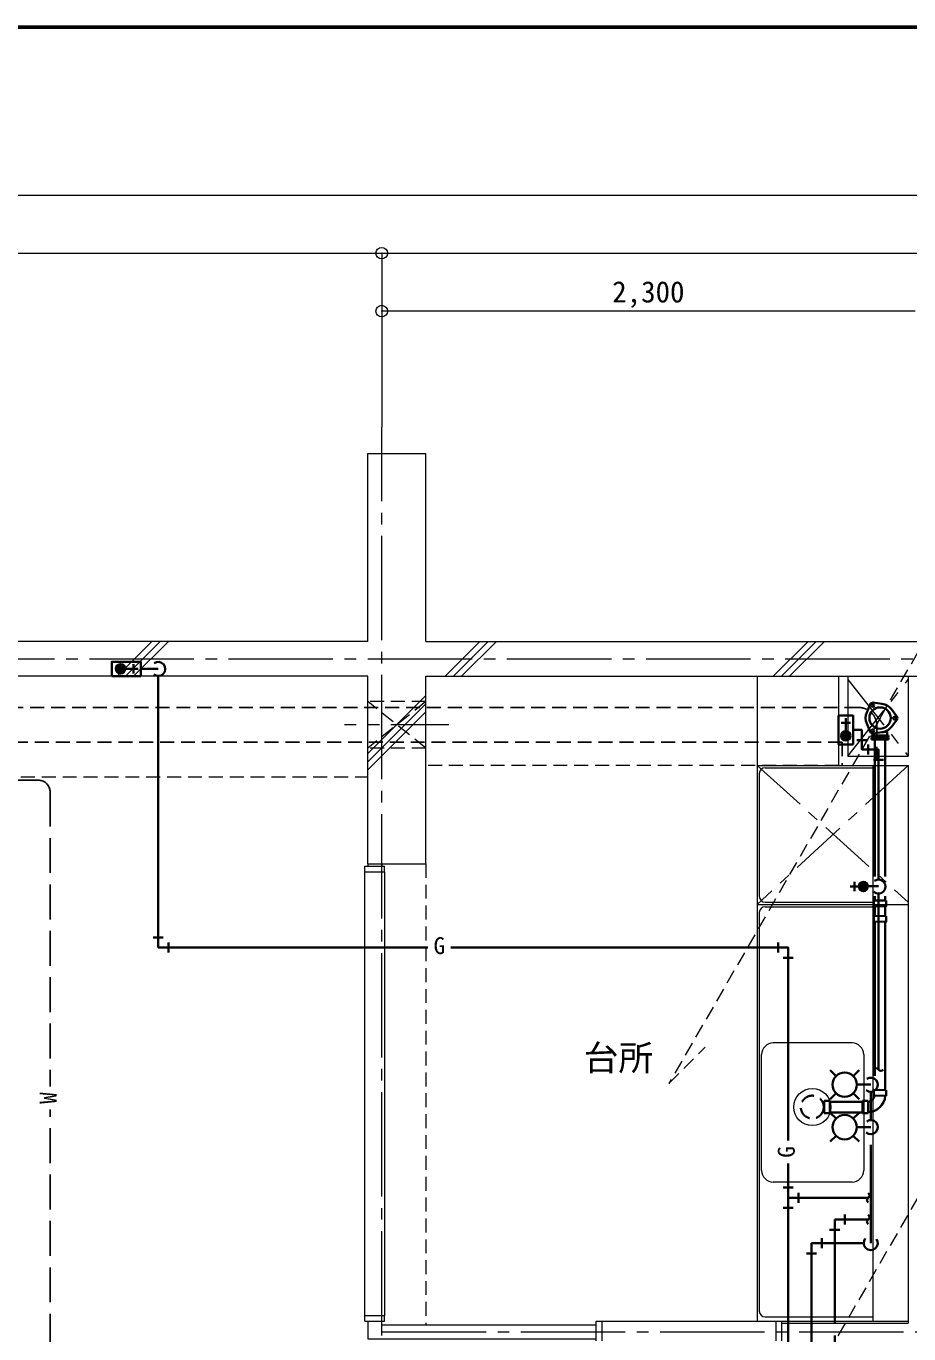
# Model space of a CAD drawing. Units: millimetres at full size, sheet at 1:50; details may follow other scales. Extents: x -9674 to 9699, y -6794 to 6791.
# Drawn here: x -4750 to -945, y 1149 to 6791 of the extents above; entities that cross this region are included whole.
import ezdxf
from ezdxf.enums import TextEntityAlignment as Align

# ---------------------------------------------------------------- set-up
doc = ezdxf.new("R2010")
doc.units = ezdxf.units.MM
doc.header["$LTSCALE"] = 50
doc.header["$PDMODE"] = 32
doc.header["$PDSIZE"] = 50
for name, pattern in [('CHAIN1', [8, 5, -1, 1, -1]), ('CHAIN2', [12, 9, -1, 1, -1]), ('DASHED1', [1.8, 1.2, -0.6]), ('DASHED3', [4, 3, -1])]:
    doc.linetypes.add(name, pattern=pattern)
for name, color, linetype, lineweight in [('0-0_図面枠', 7, 'Continuous', 9), ('1-0_芯', 134, 'CHAIN2', 9), ('1-1_躯体', 134, 'Continuous', 9), ('1-2_間仕切', 134, 'Continuous', 9), ('1-3_建具', 134, 'Continuous', 9), ('1-5_設備', 134, 'Continuous', 9), ('1-7_その他', 134, 'DASHED1', 9), ('1-8_ハッチ', 134, 'Continuous', 9), ('1-B_寸法', 134, 'Continuous', 9), ('1-C_梁', 134, 'DASHED1', 9), ('2-0_芯', 3, 'Continuous', 35), ('2-2', 5, 'DASHED3', 25), ('2-3_建具', 4, 'Continuous', 35), ('2-9_金物', 1, 'CHAIN2', 35), ('2-A_文字', 6, 'Continuous', 35), ('2-C', 2, 'DASHED1', 25)]:
    doc.layers.add(name, color=color, linetype=linetype, lineweight=lineweight)
doc.layers.add('1-A_文字', color=134, linetype='Continuous')
doc.styles.add('ＭＳ ゴシック', font='')
doc.styles.get('ＭＳ ゴシック').set_extended_font_data('MS Gothic')

msp = doc.modelspace()

# ---------------------------------------------------------------- linework, layer by layer
at = {"layer": '0-0_図面枠'}
for p, q in [((9697.16, 6789.66), (-9672.16, 6789.66)), ((9695.4, 6787.9), (-9670.4, 6787.9)), ((-9668.64, 6786.14), (9693.64, 6786.14)), ((9691.87, 6784.38), (-9666.87, 6784.38)), ((9690.11, 6782.61), (-9665.11, 6782.61)), ((9688.35, 6780.85), (-9663.35, 6780.85))]:
    msp.add_line(p, q, dxfattribs=at)
msp.add_lwpolyline([(9698.92, -6793.93), (9698.92, 6791.43), (-9673.92, 6791.43)], dxfattribs=at)
at = {"layer": '1-0_芯'}
for p, q in [((-3217.48, -3658.14), (-3217.48, 5061.86)), ((-8677.48, 4061.86), (8332.52, 4061.86)), ((-3217.48, 1157.86), (2032.52, 1157.86))]:
    msp.add_line(p, q, dxfattribs=at)
at = {"layer": '1-1_躯体'}
for p, q in [((-3277.48, 4946.86), (-3027.48, 4946.86)), ((-3277.48, 4136.86), (-3277.48, 4946.86)), ((-3027.48, 4136.86), (-3027.48, 4946.86)), ((-3277.48, 4136.86), (-6877.48, 4136.86)), ((-3027.48, 4136.86), (1672.52, 4136.86)), ((-3277.48, 3986.86), (-6877.48, 3986.86)), ((-3277.48, 3176.86), (-3277.48, 3986.86)), ((-3027.48, 3986.86), (1672.52, 3986.86)), ((-3027.48, 3176.86), (-3027.48, 3986.86)), ((-3277.48, 3176.86), (-3027.48, 3176.86))]:
    msp.add_line(p, q, dxfattribs=at)
at = {"layer": '1-2_間仕切'}
for p, q in [((-1247.48, 3986.86), (-1247.48, 3601.86)), ((-1207.48, 3986.86), (-1207.48, 3641.86)), ((-947.48, 3986.86), (-947.48, 3641.86)), ((-1207.48, 3641.86), (-947.48, 3641.86)), ((-1247.48, 3601.86), (-947.48, 3601.86)), ((-947.48, 3601.86), (-947.48, 1194.86)), ((-3277.48, 3176.86), (-3277.48, 3166.86)), ((-3214.98, 3166.86), (-3214.98, 3176.86)), ((-3217.48, 1187.86), (-2292.48, 1187.86)), ((-1492.48, 1194.86), (-947.48, 1194.86))]:
    msp.add_line(p, q, dxfattribs=at)
msp.add_lwpolyline([(-3277.48, 1203.86), (-3277.48, 1127.86), (-2292.48, 1127.86)], dxfattribs=at)
at = {"layer": '1-3_建具'}
for p, q in [((-3204.98, 3141.86), (-3204.98, 3166.86)), ((-3289.98, 1203.86), (-3289.98, 1228.86)), ((-3289.98, 1228.86), (-3204.98, 1228.86)), ((-3289.98, 1203.86), (-3204.98, 1203.86)), ((-3204.98, 1203.86), (-3204.98, 1228.86)), ((-2292.48, 1203.86), (-2267.48, 1203.86)), ((-2292.48, 1118.86), (-2292.48, 1203.86)), ((-2267.48, 1118.86), (-2267.48, 1203.86)), ((-2267.48, 1203.86), (-1517.48, 1203.86)), ((-1492.48, 1118.86), (-1492.48, 1203.86))]:
    msp.add_line(p, q, dxfattribs=at)
for points in [[(-3289.98, 3141.86), (-3289.98, 3166.86), (-3204.98, 3166.86)], [(-3289.98, 1228.86), (-3289.98, 3141.86), (-3204.98, 3141.86), (-3204.98, 1228.86)], [(-1517.48, 1118.86), (-1517.48, 1203.86), (-1492.48, 1203.86)]]:
    msp.add_lwpolyline(points, dxfattribs=at)
at = {"layer": '1-5_設備'}
for p, q in [((-1599.48, 3986.86), (-1599.48, 1211.86)), ((-1599.48, 3601.86), (-947.48, 3601.86)), ((-1589.48, 3566.86), (-1589.48, 3036.86)), ((-1564.48, 3591.86), (-1099.48, 3591.86)), ((-1099.48, 3601.86), (-1099.48, 1203.86)), ((-1599.48, 3001.86), (-947.48, 3001.86)), ((-1564.48, 3011.86), (-1099.48, 3011.86)), ((-1564.48, 2991.86), (-1099.48, 2991.86)), ((-1589.48, 2966.86), (-1589.48, 1246.86)), ((-1189.48, 2404.26), (-1529.48, 2404.26)), ((-1579.48, 1854.26), (-1579.48, 2354.26)), ((-1139.48, 2354.26), (-1139.48, 1854.26)), ((-1599.48, 1899.36), (-1599.48, 1203.86)), ((-1189.48, 1804.26), (-1529.48, 1804.26)), ((-1564.48, 1221.86), (-1099.48, 1221.86)), ((-1492.48, 1203.86), (-947.48, 1203.86))]:
    msp.add_line(p, q, dxfattribs=at)
at = {"layer": '1-5_設備', "linetype": 'CHAIN1'}
for p, q in [((-1599.48, 3601.86), (-947.48, 3011.86)), ((-947.48, 3601.86), (-1599.48, 3001.86))]:
    msp.add_line(p, q, dxfattribs=at)
at = {"layer": '1-5_設備'}
msp.add_circle((-1361.11, 2127.63), 80, dxfattribs=at)
for centre, radius, start, end in [((-1564.48, 3566.86), 25, 90, 180), ((-1564.48, 3036.86), 25, 180, 270), ((-1564.48, 2966.86), 25, 90, 180), ((-1529.48, 2354.26), 50, 90, 180), ((-1189.48, 2354.26), 50, 0, 90), ((-1529.48, 1854.26), 50, 180, 270), ((-1189.48, 1854.26), 50, 270, 0), ((-1564.48, 1246.86), 25, 180, 270)]:
    msp.add_arc(centre, radius, start, end, dxfattribs=at)
at = {"layer": '1-7_その他', "linetype": 'CHAIN1'}
for p, q in [((-1207.48, 3641.86), (-947.48, 3971.86)), ((-1207.48, 3971.86), (-947.48, 3641.86)), ((-2927.48, 3776.86), (-3377.48, 3776.86))]:
    msp.add_line(p, q, dxfattribs=at)
at = {"layer": '1-7_その他'}
for p, q in [((-3027.48, 3876.86), (-3277.48, 3876.86)), ((-3027.48, 3676.86), (-3277.48, 3876.86)), ((-3027.48, 3876.86), (-3277.48, 3676.86)), ((-3027.48, 3676.86), (-3277.48, 3676.86))]:
    msp.add_line(p, q, dxfattribs=at)
at = {"layer": '1-8_ハッチ'}
for p, q in [((-4357.91, 3986.86), (-4207.91, 4136.86)), ((-4322.56, 3986.86), (-4172.56, 4136.86)), ((-4287.2, 3986.86), (-4137.2, 4136.86)), ((-2943.7, 3986.86), (-2793.7, 4136.86)), ((-2908.35, 3986.86), (-2758.35, 4136.86)), ((-2872.99, 3986.86), (-2722.99, 4136.86)), ((-1529.49, 3986.86), (-1379.49, 4136.86)), ((-1494.13, 3986.86), (-1344.13, 4136.86)), ((-1458.78, 3986.86), (-1308.78, 4136.86)), ((-3277.48, 3653.08), (-3027.48, 3903.08)), ((-3277.48, 3617.72), (-3027.48, 3867.72)), ((-3277.48, 3582.37), (-3027.48, 3832.37))]:
    msp.add_line(p, q, dxfattribs=at)
at = {"layer": '1-B_寸法'}
for p, q in [((-6937.48, 6061.86), (6562.52, 6061.86)), ((-6937.48, 5811.86), (-3217.48, 5811.86)), ((-3217.48, 5811.86), (-3217.48, 5061.86)), ((-3217.48, 5811.86), (1732.52, 5811.86)), ((-917.48, 5561.86), (-3217.48, 5561.86))]:
    msp.add_line(p, q, dxfattribs=at)
for p in [(-3217.48, 5811.86), (-3217.48, 5561.86)]:
    msp.add_point(p, dxfattribs=at)
at = {"layer": '1-C_梁'}
for p, q in [((-1247.48, 3601.86), (-3027.48, 3601.86)), ((-6842.48, 3551.86), (-3277.48, 3551.86)), ((-3027.48, 3176.86), (-3027.48, 1187.86))]:
    msp.add_line(p, q, dxfattribs=at)
at = {"layer": '2-0_芯'}
for p, q in [((-1111.68, 3865.21), (-1126.36, 3829.81)), ((-1099.03, 3872.52), (-1061.03, 3867.53)), ((-996.57, 3813.36), (-1019.88, 3843.78)), ((-1111.68, 3746.9), (-1126.36, 3782.3)), ((-996.57, 3798.76), (-1019.88, 3768.34)), ((-1105.76, 3731.06), (-1069.26, 3731.06)), ((-1105.76, 3731.06), (-1105.76, 3724.06)), ((-1105.76, 3724.06), (-1069.26, 3724.06)), ((-1099.76, 3738.68), (-1099.76, 3731.06)), ((-1061.03, 3744.58), (-1099.03, 3739.6)), ((-1069.26, 3731.06), (-1032.76, 3731.06)), ((-1032.76, 3724.06), (-1069.26, 3724.06)), ((-1038.76, 3746.3), (-1052.57, 3746.3)), ((-1043.76, 3746.3), (-1043.76, 3749.44)), ((-1038.76, 3746.3), (-1038.76, 3731.06)), ((-1032.76, 3731.06), (-1032.76, 3724.06)), ((-1069.26, 3721.06), (-1105.76, 3721.06)), ((-1105.76, 3721.06), (-1105.76, 3714.16)), ((-1069.26, 3714.16), (-1105.76, 3714.16)), ((-1092, 3122.39), (-1092, 3714.16)), ((-1069.26, 3721.06), (-1032.76, 3721.06)), ((-1069.26, 3714.16), (-1032.76, 3714.16)), ((-1047.08, 3122.37), (-1046.77, 3714.16)), ((-1032.76, 3721.06), (-1032.76, 3714.16)), ((-1096.24, 2994.97), (-1095.74, 3019.47)), ((-1096.24, 2994.97), (-1095.74, 3019.47)), ((-1096.24, 2994.97), (-1042.95, 2993.89)), ((-1095.74, 3019.47), (-1042.45, 3018.38)), ((-1095.74, 3019.47), (-1042.45, 3018.38)), ((-1092, 3019.39), (-1092, 3036.89)), ((-1092, 2952.18), (-1092, 2994.89)), ((-1047.17, 2951.27), (-1047.15, 2993.97)), ((-1047.14, 3018.48), (-1047.13, 3036.87)), ((-1042.95, 2993.89), (-1042.45, 3018.38)), ((-1096.24, 2927.76), (-1095.74, 2952.26)), ((-1096.24, 2927.76), (-1095.74, 2952.26)), ((-1095.74, 2952.26), (-1042.45, 2951.17)), ((-1095.74, 2952.26), (-1042.45, 2951.17)), ((-1042.95, 2926.68), (-1042.45, 2951.17)), ((-1096.24, 2927.76), (-1042.95, 2926.68)), ((-1092, 2262.94), (-1092, 2927.68)), ((-1047.57, 2201.18), (-1047.19, 2926.76)), ((-1096.24, 2177.66), (-1095.74, 2202.16)), ((-1095.74, 2202.16), (-1042.45, 2201.07)), ((-1073.14, 2201.7), (-1042.45, 2201.07)), ((-1042.95, 2176.58), (-1042.45, 2201.07)), ((-1310.6, 2150.33), (-1317.26, 2150.33)), ((-1310.6, 2154.28), (-1310.6, 2100.98)), ((-1310.6, 2154.28), (-1286.1, 2154.28)), ((-1286.1, 2154.28), (-1286.1, 2100.98)), ((-1286.1, 2154.28), (-1286.1, 2100.98)), ((-1147.75, 2150.54), (-1286.1, 2150.54)), ((-1144.6, 2100.98), (-1144.6, 2154.28)), ((-1120.1, 2154.28), (-1144.6, 2154.28)), ((-1144.6, 2100.98), (-1144.6, 2154.28)), ((-1120.1, 2154.28), (-1144.6, 2154.28)), ((-1120.1, 2100.98), (-1120.1, 2154.28)), ((-1120.1, 2100.98), (-1120.1, 2154.28)), ((-1096.24, 2177.66), (-1096.04, 2187.21)), ((-1096.24, 2177.66), (-1042.95, 2176.58)), ((-1310.6, 2104.93), (-1317.26, 2104.93)), ((-1310.6, 2100.98), (-1286.1, 2100.98)), ((-1147.75, 2104.72), (-1286.1, 2104.72)), ((-1120.1, 2100.98), (-1144.6, 2100.98)), ((-1120.1, 2100.98), (-1144.6, 2100.98))]:
    msp.add_line(p, q, dxfattribs=at)
for points in [[(-1096.24, 2994.97), (-1042.95, 2993.89), (-1042.45, 3018.38)], [(-1096.24, 2927.76), (-1042.95, 2926.68), (-1042.45, 2951.17)], [(-1096.24, 2177.66), (-1042.95, 2176.58), (-1042.45, 2201.07)]]:
    msp.add_lwpolyline(points, dxfattribs=at)
for centre, radius in [((-1069.09, 3806.06), 46), ((-1100.59, 3860.62), 6), ((-1006.09, 3806.06), 6), ((-1100.59, 3751.5), 6)]:
    msp.add_circle(centre, radius, dxfattribs=at)
at = {"layer": '2-0_芯', "linetype": 'DASHED1'}
msp.add_circle((-1361.11, 2127.63), 49.37, dxfattribs=at)
at = {"layer": '2-0_芯'}
for centre, radius, start, end in [((-1100.59, 3860.62), 12, 82.528, 157.472), ((-1069.09, 3806.06), 62, 37.472, 82.528), ((-1069.09, 3806.06), 62, 157.472, 202.528), ((-1006.09, 3806.06), 12, 322.528, 37.472), ((-1100.59, 3751.5), 12, 202.528, 277.472), ((-1069.09, 3806.06), 62, 277.472, 322.528), ((-1122.6, 2998.01), 30.37, 354.10651, 354.111), ((-1122.6, 2930.8), 30.37, 354.10651, 354.111), ((-1122.6, 2180.7), 30.37, 274.722, 354.10651), ((-1122.6, 2180.7), 75.77, 271.891, 356.9407), ((-1122.6, 2180.7), 30.37, 354.10651, 354.111)]:
    msp.add_arc(centre, radius, start, end, dxfattribs=at)
at = {"layer": '2-2'}
for p, q in [((-4696.94, 3537.55), (-6842.48, 3537.55)), ((-4646.94, 3487.55), (-4646.94, 2216.47)), ((-4646.94, 686.06), (-4646.94, 2116.47))]:
    msp.add_line(p, q, dxfattribs=at)
msp.add_arc((-4696.94, 3487.55), 50, 0, 90, dxfattribs=at)
at = {"layer": '2-2', "linetype": 'Continuous'}
msp.add_arc((-4696.94, 3487.55), 50, 0, 90, dxfattribs=at)
at = {"layer": '2-3_建具'}
for p, q in [((-4363.23, 4023.22), (-4338.79, 3998.77)), ((-4363.08, 4012.46), (-4349.54, 3998.92)), ((-4359.73, 4030.32), (-4331.68, 4002.27)), ((-4354.11, 4035.3), (-4326.7, 4007.9)), ((-4346.17, 4037.98), (-4324.03, 4015.83)), ((-4330.88, 4033.29), (-4328.71, 4031.12)), ((-4267.51, 4018.11), (-4323.9, 4018.11)), ((-4287.51, 4038.11), (-4287.51, 3998.11)), ((-4256.26, 4018.11), (-4180.6, 4018.11)), ((-4180.6, 3986.86), (-4180.6, 2815.59)), ((-1236.23, 3785.83), (-1196.23, 3785.83)), ((-1216.23, 3805.83), (-1216.23, 3749.45)), ((-1236.1, 3727.17), (-1213.95, 3749.32)), ((-1233.43, 3719.24), (-1206.02, 3746.64)), ((-1231.42, 3742.46), (-1229.25, 3744.63)), ((-1228.45, 3713.61), (-1200.4, 3741.66)), ((-1221.34, 3710.11), (-1196.89, 3734.56)), ((-1210.59, 3710.26), (-1197.04, 3723.8)), ((-1169.52, 3710.29), (-1126.32, 3710.29)), ((-1120.34, 3648.85), (-1120.34, 3692.05)), ((-1097.65, 3626.15), (-1054.45, 3626.15)), ((-1197.44, 3079), (-1161.06, 3079)), ((-1179.25, 3059), (-1179.25, 3099)), ((-1138.78, 3059.13), (-1160.93, 3081.27)), ((-1130.85, 3061.8), (-1158.25, 3089.21)), ((-1154.07, 3063.81), (-1156.24, 3065.98)), ((-1125.22, 3066.78), (-1153.27, 3094.83)), ((-1121.72, 3073.89), (-1146.17, 3098.33)), ((-1121.87, 3084.64), (-1135.41, 3098.18)), ((-1121.18, 3081.27), (-1076.05, 3081.27)), ((-1076.05, 3048.66), (-1076.05, 2289.34)), ((-4159, 2859.88), (-4202.2, 2859.88)), ((-4136.31, 2837.19), (-4136.31, 2793.99)), ((-1508.96, 2793.99), (-1508.96, 2837.19)), ((-4180.6, 2815.59), (-3018.91, 2815.59)), ((-1486.27, 2771.29), (-1443.07, 2771.29)), ((-1464.67, 1883.74), (-1464.67, 826.36)), ((-1486.27, 1780.73), (-1443.07, 1780.73)), ((-1420.37, 1758.04), (-1420.37, 1714.84)), ((-1464.67, 1736.44), (-1119.7, 1736.44)), ((-1486.27, 1692.14), (-1443.07, 1692.14))]:
    msp.add_line(p, q, dxfattribs=at)
for points in [[(-4381.26, 3986.86), (-4381.26, 4049.36), (-4256.26, 4049.36), (-4256.26, 3986.86)], [(-1184.98, 3692.09), (-1247.48, 3692.09), (-1247.48, 3817.09), (-1184.98, 3817.09)]]:
    msp.add_lwpolyline(points, close=True, dxfattribs=at)
for points in [[(-1184.98, 3754.59), (-1147.92, 3754.59), (-1147.92, 3670.45), (-1076.05, 3670.45), (-1076.05, 3109.34)], [(-2918.91, 2815.59), (-1464.67, 2815.59), (-1464.67, 1983.74)]]:
    msp.add_lwpolyline(points, dxfattribs=at)
for centre in [(-4343.9, 4018.11), (-1216.23, 3729.45), (-1141.06, 3079)]:
    msp.add_circle(centre, 20, dxfattribs=at)
for centre, radius, start, end in [((-4180.6, 4018.11), 30.34, 230.49, 124.849), ((-1076.05, 3079), 30.34, 230.49, 124.849), ((-1086.05, 2283.27), 11.7, 31.23674, 148.76326), ((-1066.05, 2295.4), 11.7, 211.23674, 328.76326), ((-1125.76, 1746.44), 11.7, 301.23674, 58.76326), ((-1113.63, 1726.44), 11.7, 121.23674, 238.76326)]:
    msp.add_arc(centre, radius, start, end, dxfattribs=at)
at = {"layer": '2-9_金物', "linetype": 'Continuous'}
for p, q in [((-1258.84, 2261.46), (-1284.06, 2286.68)), ((-1184.52, 2261.46), (-1159.3, 2286.68)), ((-1169.13, 2224.3), (-1109.29, 2224.3)), ((-1258.84, 2187.14), (-1284.06, 2161.92)), ((-1184.52, 2187.14), (-1159.3, 2161.92))]:
    msp.add_line(p, q, dxfattribs=at)
at = {"layer": '2-9_金物'}
for p, q in [((-1109.29, 2071.17), (-1109.29, 2193.96)), ((-1264.67, 1642.33), (-1264.67, 1026.36)), ((-1119.7, 1642.33), (-1264.67, 1642.33)), ((-1220.37, 1663.93), (-1220.37, 1620.73)), ((-1243.07, 1598.03), (-1286.27, 1598.03))]:
    msp.add_line(p, q, dxfattribs=at)
at = {"layer": '2-9_金物', "linetype": 'Continuous'}
msp.add_circle((-1221.68, 2224.3), 52.55, dxfattribs=at)
for centre, radius, start, end in [((-1109.29, 2224.3), 30.34, 230.49, 124.849), ((-1113.63, 1632.33), 11.7, 121.23674, 238.76326), ((-1125.76, 1652.33), 11.7, 301.23674, 58.76326)]:
    msp.add_arc(centre, radius, start, end, dxfattribs=at)
at = {"layer": '2-A_文字'}
for p, q in [((-1258.84, 2077.99), (-1284.06, 2103.21)), ((-1184.52, 2077.99), (-1159.3, 2103.21)), ((-1169.13, 2040.83), (-1109.29, 2040.83)), ((-1258.84, 2003.68), (-1284.06, 1978.46)), ((-1184.52, 2003.68), (-1159.3, 1978.46)), ((-1109.29, 1964.69), (-1109.29, 1540.77)), ((-1364.67, 926.36), (-1364.67, 1540.77)), ((-1139.63, 1540.77), (-1364.67, 1540.77)), ((-1320.37, 1562.37), (-1320.37, 1519.17)), ((-1343.07, 1496.47), (-1386.27, 1496.47))]:
    msp.add_line(p, q, dxfattribs=at)
msp.add_circle((-1221.68, 2040.83), 52.55, dxfattribs=at)
for centre, start, end in [((-1109.29, 2040.83), 230.49, 124.849), ((-1109.29, 1540.77), 140.49, 34.849)]:
    msp.add_arc(centre, 30.34, start, end, dxfattribs=at)
at = {"layer": '2-C', "color": 7, "lineweight": 9}
for p, q in [((-1069.09, 3806.06), (-159.06, 5382.29)), ((-1069.09, 3806.06), (-1979.13, 2229.82)), ((-1979.13, 2229.82), (-1823.37, 2385.58)), ((-770.6, 1971.8), (-1680.64, 395.57))]:
    msp.add_line(p, q, dxfattribs=at)
at = {"layer": '2-C'}
for p, q in [((-1162.48, 3851.86), (-7127.48, 3851.86)), ((-1082.48, 3771.86), (-1082.48, 3601.86)), ((-1232.48, 3701.86), (-7127.48, 3701.86)), ((-1232.48, 3701.86), (-1232.48, 3601.86))]:
    msp.add_line(p, q, dxfattribs=at)
msp.add_arc((-1162.48, 3771.86), 80, 0, 90, dxfattribs=at)

# ---------------------------------------------------------------- texts
at = {"layer": '1-A_文字', "style": 'ＭＳ ゴシック'}
msp.add_text('台所', height=110, dxfattribs=at).set_placement((-2346.45, 2252.35), align=Align.BOTTOM_LEFT)
at = {"layer": '1-B_寸法', "style": 'ＭＳ ゴシック'}
msp.add_text('2,300', height=91.64, dxfattribs=at).set_placement((-2223.73, 5571.86), align=Align.BOTTOM_LEFT)
at = {"layer": '2-2', "color": 7, "style": 'ＭＳ ゴシック'}
msp.add_text('W', height=73.31, rotation=90, dxfattribs=at).set_placement((-4596.94, 2141.47), align=Align.BOTTOM_LEFT)
at = {"layer": '2-3_建具', "color": 7, "style": 'ＭＳ ゴシック'}
msp.add_text('G', height=73.31, dxfattribs=at).set_placement((-2993.91, 2765.59), align=Align.BOTTOM_LEFT)
msp.add_text('G', height=73.31, rotation=90, dxfattribs=at).set_placement((-1414.67, 1908.74), align=Align.BOTTOM_LEFT)

doc.saveas('drawing.dxf')
